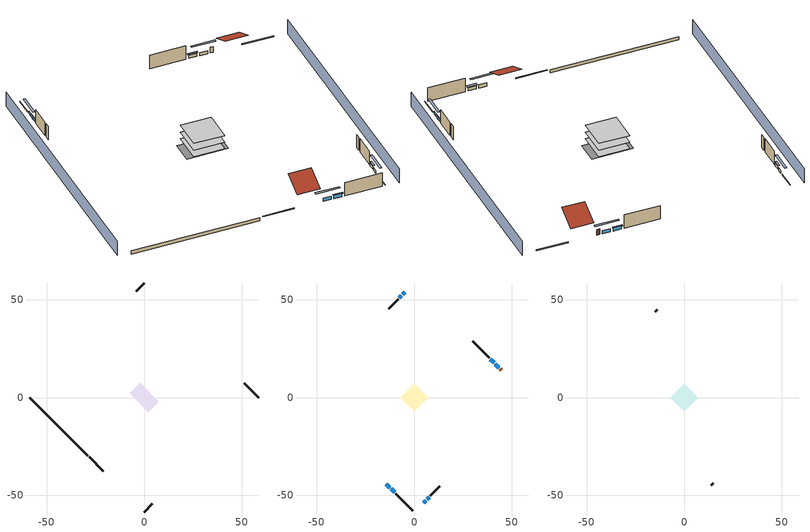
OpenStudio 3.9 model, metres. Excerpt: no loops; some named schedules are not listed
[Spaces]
crawlspace - vented 1
 floor foundation (Slab1 construction): -7.42,2.12 -2.12,7.42 7.42,-2.12 2.12,-7.42 z-0.91
 wall outside (RimJoist1 construction): -28.26,-30.35 -20.91,-37.7 z0.3:0.61
 wall outside (RimJoist2 construction): 0,58.6 -4.09,54.51 z0.3:0.61
 wall outside (RimJoist3 construction): 58.6,0 51.25,7.35 z0.3:0.61
 wall outside (RimJoist4 construction): 0,-58.6 4.09,-54.51 z0.3:0.61
 wall foundation (FoundationWall1 construction): -58.6,0 -28.91,-29.69 z-0.91:0.3
conditioned space 1
 floor to crawlspace - vented 1 (Floor1 construction): -7.11,0 0,7.11 7.11,0 0,-7.11 z0.3
 floor adiabatic (AdiabaticFloorConstruction): -7.11,0 0,7.11 7.11,0 0,-7.11 z2.74
 wall outside (Wall1 construction): -9.34,-49.26 -0.66,-57.94 z0.3:5.18
 wall outside (Wall2 construction): -8.31,50.29 -13.13,45.47 z0.3:5.18
 wall outside (Wall3 construction): 38.34,20.26 29.92,28.68 z0.3:5.18
 wall outside (Wall4 construction): 8.31,-50.29 13.13,-45.47 z0.3:5.18
 wall outside (AdiabaticWallConstruction): -14.27,-44.33 -12.46,-46.14 / -11.81,-46.79 -10,-48.6 / 40.88,17.72 38.99,19.61 z0.3:1.46; -4.75,53.85 -5.87,52.73 / -6.53,52.07 -7.65,50.95 / 4.75,-53.85 5.87,-52.73 / 6.53,-52.07 7.65,-50.95 z0.3:1.34; 43.32,15.28 41.53,17.07 z0.3:1.43
 wall outside (AdiabaticWallConstruction 1): 44.62,13.98 43.97,14.63 z0.3:2.34
 window (WindowConstruction): -14.27,-44.33 -12.46,-46.14 z0.3:1.46
 window (WindowConstruction 1): -11.81,-46.79 -10,-48.6 z0.3:1.46
 window (WindowConstruction 2): -4.75,53.85 -5.87,52.73 z0.3:1.34
 window (WindowConstruction 3): -6.53,52.07 -7.65,50.95 z0.3:1.34
 window (WindowConstruction 4): 43.32,15.29 41.53,17.07 z0.3:1.43
 window (WindowConstruction 5): 40.88,17.72 38.99,19.61 z0.3:1.46
 window (WindowConstruction 6): 4.75,-53.85 5.87,-52.73 z0.3:1.34
 window (WindowConstruction 7): 6.53,-52.07 7.65,-50.95 z0.3:1.34
 door (Door): 44.62,13.98 43.97,14.63 z0.3:2.34
 ceiling adiabatic (AdiabaticFloorConstruction): 0,-7.11 7.11,0 0,7.11 -7.11,0 z2.74
attic - vented 1
 floor to conditioned space 1 (Floor2 construction Reversed): -7.11,0 0,7.11 7.11,0 0,-7.11 z5.18
 wall outside (Wall5 construction): -13.79,44.81 -14.81,43.79 z0.3:5.18
 wall outside (Wall6 construction): 13.79,-44.81 14.81,-43.79 z0.3:5.18
 roof outside (Roof1 construction): -14.93,-43.67,5.18 -10.17,-38.91,8.55 -15.49,-33.59,8.55 -20.25,-38.35,5.18
 roof outside (Roof2 construction): 45.28,13.33,5.18 40.52,8.57,8.55 45.84,3.25,8.55 50.6,8.01,5.18
shading: 3.23,-61.83 61.83,-3.23 / -3.23,61.83 -61.83,3.23 z0:5.18; -10.52,-48.08 -16.21,-42.39 -16.64,-42.82 -10.96,-48.51 z4.21; -9.78,-48.82 -12.02,-46.58 -12.45,-47.01 -10.21,-49.25 z1.77; -7.81,50.79 -2.81,55.79 -3.24,56.22 -8.24,51.22 z4.08; -7.87,50.73 -6.32,52.29 -6.75,52.72 -8.3,51.16 z1.65; 39.59,19.01 45.26,13.35 45.69,13.78 40.03,19.44 z4.18; 38.78,19.82 41.09,17.51 41.52,17.94 39.21,20.25 z1.77; 7.81,-50.79 2.81,-55.79 3.24,-56.22 8.24,-51.22 z4.08; 7.87,-50.73 6.32,-52.29 6.75,-52.72 8.3,-51.16 z1.65
[Site]
Portland Intl Arpt_OR: Latitude {deg}=45.59; Longitude {deg}=-122.6; Time Zone {hr}=-8; Elevation {m}=33; Terrain=Suburbs; Keep Site Location Information=Yes
[Site:GroundTemperature:Shallow]
10.2558, 8.96328, 8.85977, 9.47314, 11.9355, 14.3863, 16.5111, 17.8571, 17.9714, 16.8767, 14.8061, 12.4304
[Site:WaterMainsTemperature]
Calculation Method=Schedule; Temperature Schedule=mains temperature schedule
[Building]
Building 1
[Material] Roughness=Rough
Name | Thickness {m} | Conductivity {W/m-K} | Density {kg/m3} | Specific Heat {J/kg-K} | Thermal Absorptance | Solar Absorptance | Visible Absorptance
asphalt or fiberglass shingles | 0.00635 | 0.162714 | 1121.4 | 1465.45 | 0.9 | 0.85 | 0.85
roof rigid ins | 0.00281632 | 0.029427 | 32.04 | 1214.23 | 0.9 | 0.7 | 0.7
osb sheathing 0.5 in. | 0.0127 | 0.115458 | 512.64 | 1214.23 | 0.9 | 0.6 | 0.6
wood siding | 0.0254 | 0.102417 | 544.68 | 1172.36 | 0.9 | 0.85 | 0.85
osb sheathing 0.5 in. 1 | 0.0127 | 0.115458 | 512.64 | 1214.23 | 0.9 | 0.7 | 0.7
wall stud and cavity | 0.1397 | 0.550994 | 139.0536 | 1170.24 | 0.9 | 0.7 | 0.7
gypsum board | 0.0127 | 0.160291 | 801 | 837.4 | 0.9 | 0.6 | 0.6
wall stud and cavity 1 | 0.1397 | 0.727959 | 139.0536 | 1170.24 | 0.9 | 0.6 | 0.6
rim joist stud and cavity | 0.0508 | 0.178688 | 50.32683 | 1063.81 | 0.9 | 0.6 | 0.6
floor stud and cavity | 0.1397 | 0.923637 | 92.3553 | 1139.71 | 0.9 | 0.7 | 0.7
osb sheathing 0.75 in. | 0.01905 | 0.115458 | 512.64 | 1214.23 | 0.9 | 0.7 | 0.7
floor covering | 0.0127 | 0.0433444 | 54.468 | 1339.84 | 0.9 | 0.6 | 0.6
ceiling loosefill ins | 0.254 | 0.0480833 | 16.02 | 1046.75 | 0.9 | 0.7 | 0.7
ceiling stud and cavity | 0.1397 | 0.104117 | 65.682 | 1177.47 | 0.9 | 0.7 | 0.7
concrete 8.0 in. | 0.2032 | 1.803125 | 2242.8 | 837.4 | 0.9 | 0.7 | 0.7
soil 0.5 in. | 0.0127 | 2.9427 | 1842.3 | 418.7 | 0.9 | 0.7 | 0.7
wood siding 1; wood siding 2 | 0.0254 | 0.102417 | 544.68 | 1172.36
wall rigid ins; floor rigid ins | 0.512978 | 0.029427 | 32.04 | 1214.23 | 0.9 | 0.7 | 0.7
wall stud and cavity 2 | 0.0889 | 0.380278 | 52.3479 | 1209.89 | 0.9 | 0.7 | 0.7
door material | 0.04445 | 0.0612267 | 512.64 | 1214.23 | 0.9 | 0.7 | 0.7
floor stud and cavity 1 | 0.1397 | 1.75129 | 37.0049 | 1207.88 | 0.9 | 0.7 | 0.7
wall stud and cavity 3 | 0.0889 | 0.391764 | 83.0341 | 1211.67 | 0.9 | 0.7 | 0.7
furniture material conditioned space 1 | 0.1524 | 0.115458 | 640.8 | 1214.23 | 0.9 | 0.6 | 0.6
[Construction]
Roof1 construction; Roof2 construction: asphalt or fiberglass shingles, roof rigid ins, osb sheathing 0.5 in.
Wall1 construction; Wall2 construction; Wall3 construction; Wall4 construction: wood siding, osb sheathing 0.5 in. 1, wall stud and cavity, gypsum board
Wall5 construction; Wall6 construction: wood siding, osb sheathing 0.5 in. 1, wall stud and cavity 1
RimJoist1 construction; RimJoist2 construction; RimJoist3 construction; RimJoist4 construction: wood siding, rim joist stud and cavity
Floor1 construction: floor stud and cavity, osb sheathing 0.75 in., floor covering
Floor2 construction Reversed: gypsum board, ceiling stud and cavity, ceiling loosefill ins
FoundationWall1 construction: concrete 8.0 in.
Slab1 construction: soil 0.5 in.
WindowConstruction; WindowConstruction 1; WindowConstruction 2; WindowConstruction 3; WindowConstruction 4; WindowConstruction 5; WindowConstruction 6; WindowConstruction 7: WindowMaterial
AdiabaticWallConstruction: wood siding 1, wall rigid ins, wall stud and cavity 2, gypsum board
Door: door material
AdiabaticWallConstruction 1: wood siding 2, wall rigid ins, wall stud and cavity 2, gypsum board
AdiabaticFloorConstruction: floor stud and cavity 1, floor rigid ins, osb sheathing 0.75 in., floor covering
PartitionWallConstruction: gypsum board, wall stud and cavity 3, gypsum board
furniture construction conditioned space 1: furniture material conditioned space 1
[WindowMaterial:SimpleGlazingSystem]
WindowMaterial: U-Factor {W/m2-K}=2.66866; Solar Heat Gain Coefficient=0.54
[ThermalZone] Multiplier=1; Use Ideal Air Loads=No
Name | Volume {m3} | Thermostat
conditioned space | 493.619 | conditioned space temperature setpoint
attic - vented | 75.9013
crawlspace - vented | 123.405
[Sizing:Zone] Zone Cooling Design Supply Air Temperature Input Method=SupplyAirTemperature; Zone Cooling Design Supply Air Temperature {C}=14; Zone Cooling Design Supply Air Temperature Difference {deltaC}=11.11; Zone Heating Design Supply Air Temperature Input Method=SupplyAirTemperature; Zone Heating Design Supply Air Temperature {C}=40; Zone Heating Design Supply Air Temperature Difference {deltaC}=11.11; Zone Cooling Design Supply Air Humidity Ratio {kg-H2O/kg-air}=0.0085; Zone Heating Design Supply Air Humidity Ratio {kg-H2O/kg-air}=0.008; Cooling Design Air Flow Method=DesignDay; Heating Design Air Flow Method=DesignDay; Account for Dedicated Outdoor Air System=No; Dedicated Outdoor Air System Control Strategy=NeutralSupplyAir; Dedicated Outdoor Air Low Setpoint Temperature for Design {C}=autosize; Dedicated Outdoor Air High Setpoint Temperature for Design {C}=autosize; Zone Load Sizing Method=Sensible Load Only No Latent Load; Zone Latent Cooling Design Supply Air Humidity Ratio Input Method=HumidityRatioDifference; Zone Cooling Design Supply Air Humidity Ratio Difference {kgWater/kgDryAir}=0.005; Zone Latent Heating Design Supply Air Humidity Ratio Input Method=HumidityRatioDifference; Zone Humidification Design Supply Air Humidity Ratio Difference {kgWater/kgDryAir}=0.005; Sizing Option=Coincident
attic - vented; crawlspace - vented
[Space]
Name | Thermal Zone | Volume {m3}
conditioned space 1 | conditioned space | 493.619
attic - vented 1 | attic - vented | 75.9013
crawlspace - vented 1 | crawlspace - vented | 123.405
[ThermostatSetpoint:DualSetpoint]
conditioned space temperature setpoint: Heating Setpoint Temperature Schedule=heating setpoint; Cooling Setpoint Temperature Schedule=cooling setpoint; Temperature Difference Between Cutout And Setpoint {deltaC}=0
[Foundation:Kiva]
Foundation Kiva 1: Initial Indoor Air Temperature {C}=8.36103; Wall Height Above Grade {m}=0.3048; Wall Depth Below Slab {m}=0.2032
[Foundation:Kiva:Settings]
Soil Conductivity {W/m-K}=2.9427; Soil Density {kg/m3}=1842.3; Soil Specific Heat {J/kg-K}=418.7; Ground Solar Absorptivity=0.9; Ground Thermal Absorptivity=0.9; Ground Surface Roughness {m}=0.03; Far-Field Width {m}=40; Deep-Ground Boundary Condition=ZeroFlux; Deep-Ground Depth {m}=40; Minimum Cell Dimension {m}=0.2; Maximum Cell Growth Coefficient=3; Simulation Timestep=Timestep
[SurfaceProperty:ExposedFoundationPerimeter]
Slab1: Exposed Perimeter Calculation Method=TotalExposedPerimeter; Total Exposed Perimeter {m}=41.9862
[SurfaceProperty:IncidentSolarMultiplier] Incident Solar Multiplier=1; Incident Solar Multiplier Schedule=trans schedule winter=0.85 summer=0.7
Window1; Window2; Window3; Window4; Window5; Window6; Window7; Window8
[InternalMass:Definition] Design Level Calculation Method=SurfaceArea
Name | Construction | Surface Area {m2}
partition wall mass | PartitionWallConstruction | 202.436
furniture mass conditioned space 1 | furniture construction conditioned space 1 | 80.97429
[InternalMass] Space or SpaceType=conditioned space 1; Multiplier=1
Name | Internal Mass Definition
partition wall mass | partition wall mass
furniture mass conditioned space 1 | furniture mass conditioned space 1
[Fan:SystemModel]
mini split heat pump supply fan: Availability Schedule=Always On Discrete; Design Maximum Air Flow Rate {m3/s}=0.994461; Speed Control Method=Discrete; Electric Power Minimum Flow Rate Fraction=0.2; Design Pressure Rise {Pa}=500; Motor Efficiency=1; Motor In Air Stream Fraction=1; Design Electric Power Consumption {W}=autosize; Design Power Sizing Method=PowerPerFlow; Electric Power Per Unit Flow Rate {W/(m3/s)}=148.322; Electric Power Per Unit Flow Rate Per Unit Pressure {W-s/m3-Pa}=1.66667; Fan Total Efficiency=0.7; Motor Loss Radiative Fraction=0; Speed Flow Fraction 1=0.20706; Speed Electric Power Fraction 1=0.00888; Speed Flow Fraction 2=0.252; Speed Electric Power Fraction 2=0.016; Speed Flow Fraction 3=0.812; Speed Electric Power Fraction 3=0.53539; Speed Flow Fraction 4=1; Speed Electric Power Fraction 4=1
[EnergyManagementSystem:Sensor]
Name | Output Variable or Output Meter Index Key | Output Variable or Output Meter
mini_split_heat_pump_supply_fan_s | mini split heat pump supply fan | Fan Electricity Energy
water_heater_T_set | water heater setpoint | Schedule Value
out_pb_s |  | Site Outdoor Air Barometric Pressure
out_wt_s |  | Site Outdoor Air Humidity Ratio
site_vw_s |  | Site Wind Speed
cool_season | cooling season schedule | Schedule Value
mini_split_heat_pump_airloop_Fan_RTF_s | mini split heat pump supply fan | Fan Runtime Fraction Speed 1
mini_split_heat_pump_airloop_Fan_RTF_s_1 | mini split heat pump supply fan | Fan Runtime Fraction Speed 2
mini_split_heat_pump_airloop_Fan_RTF_s_2 | mini split heat pump supply fan | Fan Runtime Fraction Speed 3
mini_split_heat_pump_airloop_Fan_RTF_s_3 | mini split heat pump supply fan | Fan Runtime Fraction Speed 4
natural_vent_s | natural vent schedule | Schedule Value
htg_sp_s | heating setpoint | Schedule Value
clg_sp_s | cooling setpoint | Schedule Value
mech_vent_range_fan_0_sch_s | mech vent range fan 0 schedule | Schedule Value
mech_vent_bath_fan_0_sch_s | mech vent bath fan 0 schedule | Schedule Value
clothes_dryer_exhaust_0_sch_s | clothes_dryer | Schedule Value
htg_load_cond |  | Heating:EnergyTransfer:Zone:CONDITIONED SPACE
clg_load_cond |  | Cooling:EnergyTransfer:Zone:CONDITIONED SPACE
s_conv | Floor1 | Surface Inside Face Convection Heat Gain Energy
s_ig | Floor1 | Surface Inside Face Internal Gains Radiation Heat Gain Energy
s_sol | Floor1 | Surface Inside Face Solar Radiation Heat Gain Energy
s_lgt | Floor1 | Surface Inside Face Lights Radiation Heat Gain Energy
s_surf | Floor1 | Surface Inside Face Net Surface Thermal Radiation Heat Gain Energy
s_conv_1 | Floor2 | Surface Inside Face Convection Heat Gain Energy
s_ig_1 | Floor2 | Surface Inside Face Internal Gains Radiation Heat Gain Energy
s_sol_1 | Floor2 | Surface Inside Face Solar Radiation Heat Gain Energy
s_lgt_1 | Floor2 | Surface Inside Face Lights Radiation Heat Gain Energy
s_surf_1 | Floor2 | Surface Inside Face Net Surface Thermal Radiation Heat Gain Energy
s_conv_2 | inferred conditioned ceiling | Surface Inside Face Convection Heat Gain Energy
s_ig_2 | inferred conditioned ceiling | Surface Inside Face Internal Gains Radiation Heat Gain Energy
s_sol_2 | inferred conditioned ceiling | Surface Inside Face Solar Radiation Heat Gain Energy
s_lgt_2 | inferred conditioned ceiling | Surface Inside Face Lights Radiation Heat Gain Energy
s_surf_2 | inferred conditioned ceiling | Surface Inside Face Net Surface Thermal Radiation Heat Gain Energy
s_conv_3 | inferred conditioned floor | Surface Inside Face Convection Heat Gain Energy
s_ig_3 | inferred conditioned floor | Surface Inside Face Internal Gains Radiation Heat Gain Energy
s_sol_3 | inferred conditioned floor | Surface Inside Face Solar Radiation Heat Gain Energy
s_lgt_3 | inferred conditioned floor | Surface Inside Face Lights Radiation Heat Gain Energy
s_surf_3 | inferred conditioned floor | Surface Inside Face Net Surface Thermal Radiation Heat Gain Energy
ss_sol | Door1 | Surface Inside Face Solar Radiation Heat Gain Energy
ss_lgt | Door1 | Surface Inside Face Lights Radiation Heat Gain Energy
ss_conv | Door1 | Surface Inside Face Convection Heat Gain Energy
ss_ig | Door1 | Surface Inside Face Internal Gains Radiation Heat Gain Energy
ss_surf | Door1 | Surface Inside Face Net Surface Thermal Radiation Heat Gain Energy
ss_conv_1 | Window1 | Surface Inside Face Convection Heat Gain Energy
ss_ig_1 | Window1 | Surface Inside Face Internal Gains Radiation Heat Gain Energy
ss_surf_1 | Window1 | Surface Inside Face Net Surface Thermal Radiation Heat Gain Energy
ss_trans_in | Window1 | Surface Window Transmitted Solar Radiation Rate
ss_back_out | Window1 | Surface Window Shortwave from Zone Back Out Window Heat Transfer Rate
ss_trans_out | Window1 | Surface Inside Face Initial Transmitted Diffuse Transmitted Out Window Solar Radiation Rate
ss_conv_2 | Window2 | Surface Inside Face Convection Heat Gain Energy
ss_ig_2 | Window2 | Surface Inside Face Internal Gains Radiation Heat Gain Energy
ss_surf_2 | Window2 | Surface Inside Face Net Surface Thermal Radiation Heat Gain Energy
ss_trans_in_1 | Window2 | Surface Window Transmitted Solar Radiation Rate
ss_back_out_1 | Window2 | Surface Window Shortwave from Zone Back Out Window Heat Transfer Rate
ss_trans_out_1 | Window2 | Surface Inside Face Initial Transmitted Diffuse Transmitted Out Window Solar Radiation Rate
ss_conv_3 | Window3 | Surface Inside Face Convection Heat Gain Energy
ss_ig_3 | Window3 | Surface Inside Face Internal Gains Radiation Heat Gain Energy
ss_surf_3 | Window3 | Surface Inside Face Net Surface Thermal Radiation Heat Gain Energy
ss_trans_in_2 | Window3 | Surface Window Transmitted Solar Radiation Rate
ss_back_out_2 | Window3 | Surface Window Shortwave from Zone Back Out Window Heat Transfer Rate
ss_trans_out_2 | Window3 | Surface Inside Face Initial Transmitted Diffuse Transmitted Out Window Solar Radiation Rate
ss_conv_4 | Window4 | Surface Inside Face Convection Heat Gain Energy
ss_ig_4 | Window4 | Surface Inside Face Internal Gains Radiation Heat Gain Energy
ss_surf_4 | Window4 | Surface Inside Face Net Surface Thermal Radiation Heat Gain Energy
ss_trans_in_3 | Window4 | Surface Window Transmitted Solar Radiation Rate
ss_back_out_3 | Window4 | Surface Window Shortwave from Zone Back Out Window Heat Transfer Rate
ss_trans_out_3 | Window4 | Surface Inside Face Initial Transmitted Diffuse Transmitted Out Window Solar Radiation Rate
ss_conv_5 | Window5 | Surface Inside Face Convection Heat Gain Energy
ss_ig_5 | Window5 | Surface Inside Face Internal Gains Radiation Heat Gain Energy
ss_surf_5 | Window5 | Surface Inside Face Net Surface Thermal Radiation Heat Gain Energy
ss_trans_in_4 | Window5 | Surface Window Transmitted Solar Radiation Rate
ss_back_out_4 | Window5 | Surface Window Shortwave from Zone Back Out Window Heat Transfer Rate
ss_trans_out_4 | Window5 | Surface Inside Face Initial Transmitted Diffuse Transmitted Out Window Solar Radiation Rate
ss_conv_6 | Window6 | Surface Inside Face Convection Heat Gain Energy
ss_ig_6 | Window6 | Surface Inside Face Internal Gains Radiation Heat Gain Energy
ss_surf_6 | Window6 | Surface Inside Face Net Surface Thermal Radiation Heat Gain Energy
ss_trans_in_5 | Window6 | Surface Window Transmitted Solar Radiation Rate
ss_back_out_5 | Window6 | Surface Window Shortwave from Zone Back Out Window Heat Transfer Rate
ss_trans_out_5 | Window6 | Surface Inside Face Initial Transmitted Diffuse Transmitted Out Window Solar Radiation Rate
ss_conv_7 | Window7 | Surface Inside Face Convection Heat Gain Energy
ss_ig_7 | Window7 | Surface Inside Face Internal Gains Radiation Heat Gain Energy
ss_surf_7 | Window7 | Surface Inside Face Net Surface Thermal Radiation Heat Gain Energy
ss_trans_in_6 | Window7 | Surface Window Transmitted Solar Radiation Rate
ss_back_out_6 | Window7 | Surface Window Shortwave from Zone Back Out Window Heat Transfer Rate
ss_trans_out_6 | Window7 | Surface Inside Face Initial Transmitted Diffuse Transmitted Out Window Solar Radiation Rate
ss_conv_8 | Window8 | Surface Inside Face Convection Heat Gain Energy
ss_ig_8 | Window8 | Surface Inside Face Internal Gains Radiation Heat Gain Energy
ss_surf_8 | Window8 | Surface Inside Face Net Surface Thermal Radiation Heat Gain Energy
ss_trans_in_7 | Window8 | Surface Window Transmitted Solar Radiation Rate
ss_back_out_7 | Window8 | Surface Window Shortwave from Zone Back Out Window Heat Transfer Rate
ss_trans_out_7 | Window8 | Surface Inside Face Initial Transmitted Diffuse Transmitted Out Window Solar Radiation Rate
s_conv_4 | Wall1 | Surface Inside Face Convection Heat Gain Energy
s_ig_4 | Wall1 | Surface Inside Face Internal Gains Radiation Heat Gain Energy
s_sol_4 | Wall1 | Surface Inside Face Solar Radiation Heat Gain Energy
s_lgt_4 | Wall1 | Surface Inside Face Lights Radiation Heat Gain Energy
s_surf_4 | Wall1 | Surface Inside Face Net Surface Thermal Radiation Heat Gain Energy
s_conv_5 | Wall2 | Surface Inside Face Convection Heat Gain Energy
s_ig_5 | Wall2 | Surface Inside Face Internal Gains Radiation Heat Gain Energy
s_sol_5 | Wall2 | Surface Inside Face Solar Radiation Heat Gain Energy
s_lgt_5 | Wall2 | Surface Inside Face Lights Radiation Heat Gain Energy
s_surf_5 | Wall2 | Surface Inside Face Net Surface Thermal Radiation Heat Gain Energy
s_conv_6 | Wall3 | Surface Inside Face Convection Heat Gain Energy
s_ig_6 | Wall3 | Surface Inside Face Internal Gains Radiation Heat Gain Energy
s_sol_6 | Wall3 | Surface Inside Face Solar Radiation Heat Gain Energy
s_lgt_6 | Wall3 | Surface Inside Face Lights Radiation Heat Gain Energy
s_surf_6 | Wall3 | Surface Inside Face Net Surface Thermal Radiation Heat Gain Energy
s_conv_7 | Wall4 | Surface Inside Face Convection Heat Gain Energy
s_ig_7 | Wall4 | Surface Inside Face Internal Gains Radiation Heat Gain Energy
s_sol_7 | Wall4 | Surface Inside Face Solar Radiation Heat Gain Energy
s_lgt_7 | Wall4 | Surface Inside Face Lights Radiation Heat Gain Energy
s_surf_7 | Wall4 | Surface Inside Face Net Surface Thermal Radiation Heat Gain Energy
im_conv | furniture mass conditioned space 1 | Surface Inside Face Convection Heat Gain Energy
im_ig | furniture mass conditioned space 1 | Surface Inside Face Internal Gains Radiation Heat Gain Energy
im_sol | furniture mass conditioned space 1 | Surface Inside Face Solar Radiation Heat Gain Energy
im_lgt | furniture mass conditioned space 1 | Surface Inside Face Lights Radiation Heat Gain Energy
im_surf | furniture mass conditioned space 1 | Surface Inside Face Net Surface Thermal Radiation Heat Gain Energy
im_conv_1 | partition wall mass | Surface Inside Face Convection Heat Gain Energy
im_ig_1 | partition wall mass | Surface Inside Face Internal Gains Radiation Heat Gain Energy
im_sol_1 | partition wall mass | Surface Inside Face Solar Radiation Heat Gain Energy
im_lgt_1 | partition wall mass | Surface Inside Face Lights Radiation Heat Gain Energy
[OtherEquipment:Definition] Design Level Calculation Method=EquipmentLevel
Name | Design Level {W} | Fraction Latent | Fraction Radiant | Fraction Lost
water heater sens; mech vent house fan sensible load | 0 | 0 | 0 | 0
water heater lat; mech vent house fan latent load | 0 | 1 | 0 | 0
water heater energy adjustment1 | 0.01 | 0 | 0 | 1
clothes dryer 2 | 0 | 0.015 | 0.081 | 0.85
cooking range 2 | 0 | 0.08 | 0.432 | 0.2
general water use sensible | -152.691 | 0 | 0.6 | 0
general water use latent | 154.931 | 1 | 0 | 0
[OtherEquipment] Space or SpaceType=conditioned space 1
Name | Other Equipment Definition | Schedule | Fuel Type
water heater sens | water heater sens | Always On Discrete
water heater lat | water heater lat | Always On Discrete
water heater energy adjustment1 | water heater energy adjustment1 | Always On Discrete | Electricity
clothes dryer 1 | clothes dryer 2 | clothes_dryer | Electricity
cooking range 1 | cooking range 2 | cooking_range | Electricity
general water use sensible | general water use sensible | general water use schedule
general water use latent | general water use latent | general water use schedule
mech vent house fan sensible load | mech vent house fan sensible load | Always On Discrete
mech vent house fan latent load | mech vent house fan latent load | Always On Discrete
[ElectricEquipment:Definition] Design Level Calculation Method=EquipmentLevel
Name | Design Level {W} | Fraction Latent | Fraction Radiant | Fraction Lost
clothes washer | 186.05 | 0.03 | 0.162 | 0.7
clothes dryer | 2392.4 | 0.015 | 0.081 | 0.85
dishwasher | 650.015 | 0.3 | 0.18 | 0.4
fridge | 51.9007 | 0 | 0.6 | 0
cooking range | 1840.21 | 0.08 | 0.432 | 0.2
misc tv | 1687.88 | 0 | 0.6 | 0
misc plug loads | 1143.19 | 0.021 | 0.558 | 0.049
whole house fan; mech vent house fan | 0 | 0 | 0 | 1
mech vent house fan cfis | 0 | 0 | 0 | 0
mech vent range fan 0; mech vent bath fan 0 | 30 | 0 | 0 | 1
[ElectricEquipment] Space or SpaceType=conditioned space 1
Name | Electric Equipment Definition | Schedule
clothes washer | clothes washer | clothes_washer
clothes dryer | clothes dryer | clothes_dryer
dishwasher | dishwasher | dishwasher
fridge | fridge | fridge schedule
cooking range | cooking range | cooking_range
misc tv | misc tv | plug_loads_tv
misc plug loads | misc plug loads | plug_loads_other
whole house fan | whole house fan | Always On Discrete
mech vent house fan | mech vent house fan | mech vent house fan schedule
mech vent house fan cfis | mech vent house fan cfis | mech vent house fan cfis schedule
mech vent range fan 0 | mech vent range fan 0 | mech vent range fan 0 schedule
mech vent bath fan 0 | mech vent bath fan 0 | mech vent bath fan 0 schedule
[WaterUse:Equipment:Definition]
Name | Peak Flow Rate {m3/s}
clothes washer | 1.971e-06
dishwasher | 4.99394e-06
[Lights:Definition]
interior lighting: Design Level Calculation Method=LightingLevel; Lighting Level {W}=269.246; Fraction Radiant=0.6; Fraction Visible=0.2; Return Air Fraction=0
[Lights]
interior lighting: Lights Definition=interior lighting; Space or SpaceType=conditioned space 1; Schedule=lighting_interior; Fraction Replaceable=1
[Exterior:Lights:Definition]
exterior lighting: Design Level {W}=8.01452
[Exterior:Lights]
exterior lighting: Exterior Lights Definition=exterior lighting; Schedule=exterior lighting schedule
[People:Definition]
occupants: Number of People Calculation Method=People; Number of People {people}=8; Fraction Radiant=0.314171; Sensible Heat Fraction=0.56303; Carbon Dioxide Generation Rate {m3/s-W}=0; Enable ASHRAE 55 Comfort Warnings=No; Mean Radiant Temperature Calculation Type=EnclosureAveraged
[People]
occupants: People Definition=occupants; Space or SpaceType=conditioned space 1; Number of People Schedule=occupants; Activity Level Schedule=occupants activity schedule; Multiplier=1
[SpaceInfiltration:DesignFlowRate] Schedule=Always On Discrete
Name | Space or SpaceType | Design Flow Rate Calculation Method | Design Flow Rate {m3/s} | Air Changes per Hour {1/hr} | Constant Term Coefficient | Temperature Term Coefficient | Velocity Term Coefficient | Velocity Squared Term Coefficient
natural vent flow; whole house fan flow; infil flow | conditioned space 1 | Flow/Space | 0
infil crawlspace - vented 1 | crawlspace - vented 1 | AirChanges/Hour |  | 2.6013 | 1 | 0 | 0 | 0
[ZoneMixing]
whole house fan mix: Zone or Space=attic - vented; Schedule=Always On Continuous; Design Flow Rate Calculation Method=Flow/Zone; Design Flow Rate {m3/s}=0; Source Zone or Space=conditioned space
[SpaceInfiltration:EffectiveLeakageArea]
infil attic - vented 1: Space or SpaceType=attic - vented 1; Schedule=Always On Discrete; Effective Air Leakage Area {cm2}=3373.59; Stack Coefficient=0.000156436; Wind Coefficient=4.26639e-05
